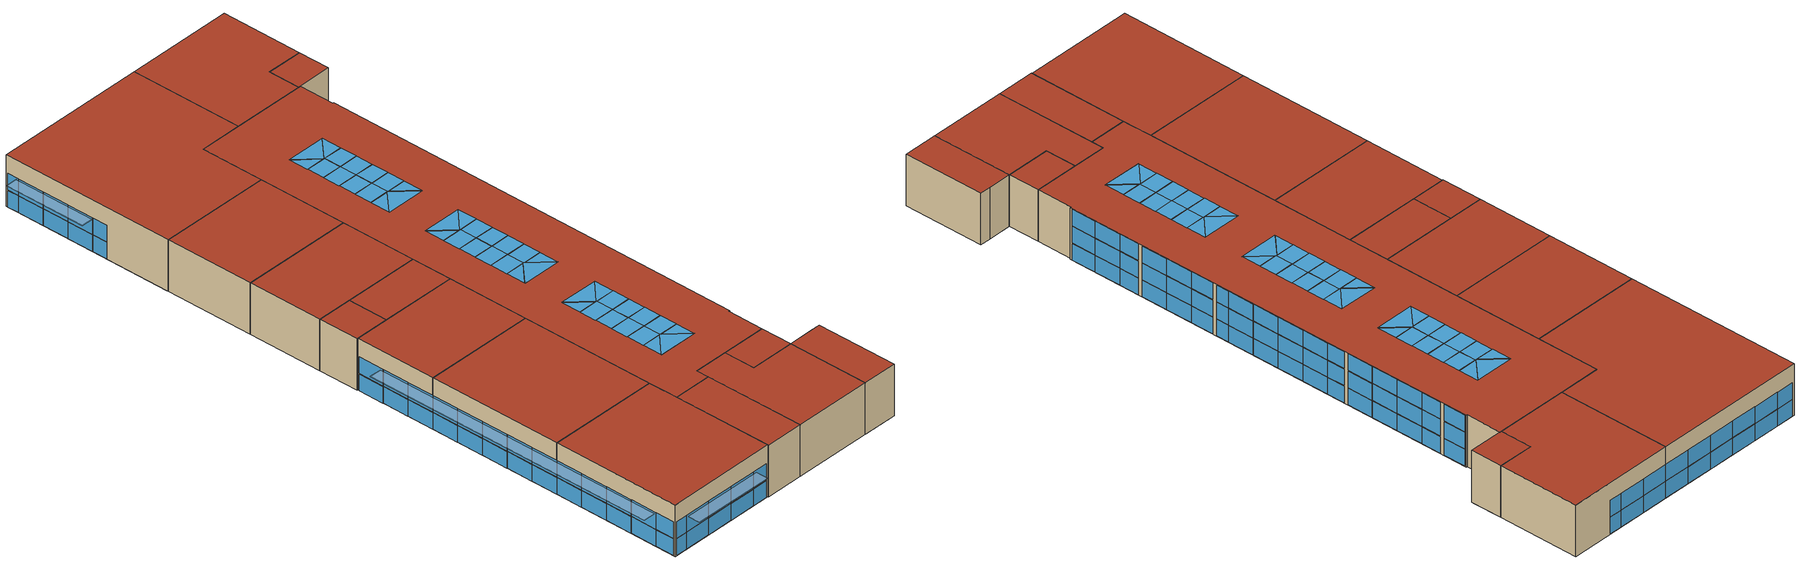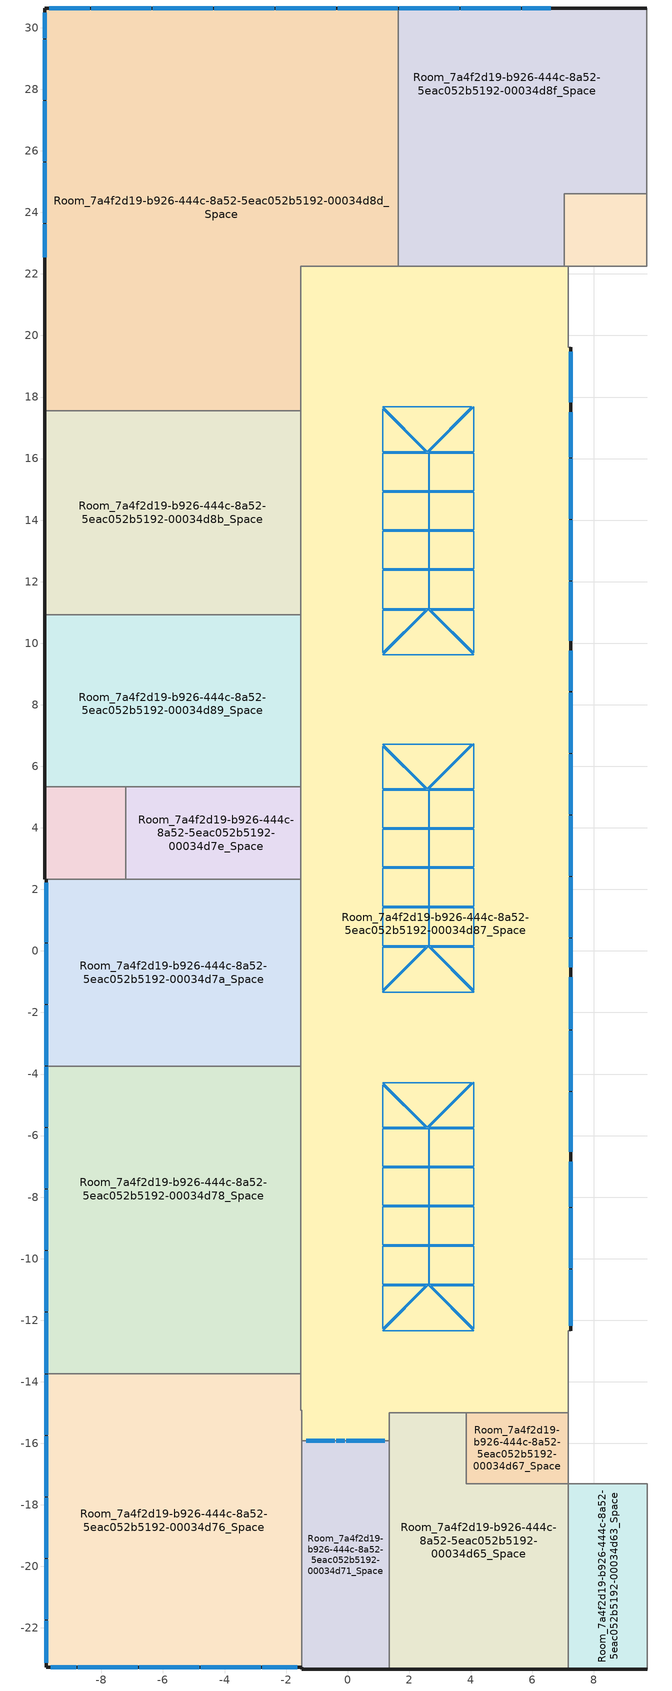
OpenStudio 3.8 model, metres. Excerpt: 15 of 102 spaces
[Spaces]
Room_7a4f2d19-b926-444c-8a52-5eac052b5192-00034d63_Space
 floor to Room_a79add17-780f-499e-a863-104a9aa9c91e-0003483b_Space: 7.24,-17.32 7.24,-23.33 7.17,-23.33 7.17,-17.32 z7.6
 floor to Room_a79add17-780f-499e-a863-104a9aa9c91e-00034839_Space: 9.74,-17.32 9.74,-23.33 7.24,-23.33 7.24,-17.32 z7.6
 wall outside: 7.17,-23.33 9.74,-23.33 z7.6:11.4
 wall to Room_7a4f2d19-b926-444c-8a52-5eac052b5192-00034d65_Space: 7.17,-17.32 7.17,-23.33 z7.6:11.4
 wall to Room_743f5bbc-171d-429b-9814-74ba7d31f499-00066564_Space: 9.74,-23.33 9.74,-17.32 z7.6:11.4
 wall to Room_743f5bbc-171d-429b-9814-74ba7d31f499-0006655d_Space: 9.74,-17.32 8.94,-17.32 z7.6:11.4
 wall to Room_743f5bbc-171d-429b-9814-74ba7d31f499-0006654f_Space: 8.94,-17.32 7.17,-17.32 z7.6:11.4
 roof outside: 7.17,-17.32 7.17,-23.33 9.74,-23.33 9.74,-17.32 z11.4
Room_7a4f2d19-b926-444c-8a52-5eac052b5192-00034d65_Space
 floor to Room_a79add17-780f-499e-a863-104a9aa9c91e-0003483b_Space: 7.17,-17.32 7.17,-23.33 1.35,-23.33 1.35,-15 3.85,-15 3.85,-17.32 z7.6
 wall outside: 1.35,-23.33 7.17,-23.33 z7.6:11.4
 wall to Room_7a4f2d19-b926-444c-8a52-5eac052b5192-00034d67_Space: 7.17,-17.32 3.85,-17.32 3.85,-15 z7.6:11.4
 wall to Room_7a4f2d19-b926-444c-8a52-5eac052b5192-00034d87_Space: 3.85,-15 1.35,-15 1.35,-15.92 z7.6:11.4
 wall to Room_7a4f2d19-b926-444c-8a52-5eac052b5192-00034d71_Space: 1.35,-15.92 1.35,-23.33 z7.6:11.4
 roof outside: 1.35,-15 1.35,-23.33 7.17,-23.33 7.17,-17.32 3.85,-17.32 3.85,-15 z11.4
Room_7a4f2d19-b926-444c-8a52-5eac052b5192-00034d67_Space
 floor to Room_a79add17-780f-499e-a863-104a9aa9c91e-0003483d_Space: 7.17,-15 7.17,-17.32 3.85,-17.32 3.85,-15 z7.6
 wall to Room_743f5bbc-171d-429b-9814-74ba7d31f499-0006654f_Space: 7.17,-17.32 7.17,-15 z7.6:11.4
 wall to Room_7a4f2d19-b926-444c-8a52-5eac052b5192-00034d87_Space: 7.17,-15 3.85,-15 z7.6:11.4
 roof outside: 3.85,-15 3.85,-17.32 7.17,-17.32 7.17,-15 z11.4
Room_7a4f2d19-b926-444c-8a52-5eac052b5192-00034d71_Space
 floor to Room_a79add17-780f-499e-a863-104a9aa9c91e-00034841_Space: 1.35,-15.92 1.35,-23.33 -1.49,-23.33 -1.49,-15.92 z7.6
 wall outside: -1.49,-23.28 -1.49,-23.33 1.35,-23.33 z7.6:11.4
 wall to Room_7a4f2d19-b926-444c-8a52-5eac052b5192-00034d87_Space: 1.35,-15.92 -1.49,-15.92 z7.6:11.4
 wall to Room_7a4f2d19-b926-444c-8a52-5eac052b5192-00034d76_Space: -1.49,-15.92 -1.49,-23.28 z7.6:11.4
 window inside: 1.2,-15.92 -0.04,-15.92 / -0.09,-15.92 -0.37,-15.92 z7.65:9.73; 1.2,-15.92 -0.04,-15.92 / -0.42,-15.92 -1.34,-15.92 / -0.09,-15.92 -0.37,-15.92 z9.78:9.97; 1.2,-15.92 -0.04,-15.92 / -0.09,-15.92 -0.37,-15.92 / -0.42,-15.92 -1.34,-15.92 z10.02:11.35; -0.42,-15.92 -1.34,-15.92 z7.6:9.73
 roof outside: -1.49,-15.92 -1.49,-23.33 1.35,-23.33 1.35,-15.92 z11.4
Room_7a4f2d19-b926-444c-8a52-5eac052b5192-00034d76_Space
 floor to Room_a79add17-780f-499e-a863-104a9aa9c91e-0003484e_Space: -1.52,-13.74 -1.52,-14.93 -1.49,-14.93 -1.49,-23.28 -9.8,-23.28 -9.8,-13.74 z7.6
 wall outside: -9.8,-13.74 -9.8,-23.28 -1.49,-23.28 z7.6:11.4
 wall to Room_7a4f2d19-b926-444c-8a52-5eac052b5192-00034d87_Space: -1.49,-15.92 -1.49,-14.93 -1.52,-14.93 -1.52,-13.74 z7.6:11.4
 wall to Room_7a4f2d19-b926-444c-8a52-5eac052b5192-00034d78_Space: -1.52,-13.74 -9.8,-13.74 z7.6:11.4
 window: -9.8,-13.76 -9.8,-15.71 / -9.8,-15.76 -9.8,-17.71 / -9.8,-17.76 -9.8,-19.71 / -9.8,-19.76 -9.8,-21.71 / -9.8,-21.76 -9.8,-23.13 / -9.65,-23.28 -8.82,-23.28 / -8.77,-23.28 -6.82,-23.28 / -6.77,-23.28 -4.82,-23.28 / -4.77,-23.28 -2.82,-23.28 / -2.77,-23.28 -1.64,-23.28 z7.62:8.83; -9.8,-13.76 -9.8,-15.71 / -9.8,-15.76 -9.8,-17.71 / -9.8,-17.76 -9.8,-19.71 / -9.8,-19.76 -9.8,-21.71 / -9.8,-21.76 -9.8,-23.13 / -9.65,-23.28 -8.82,-23.28 / -8.77,-23.28 -6.82,-23.28 / -6.77,-23.28 -4.82,-23.28 / -4.77,-23.28 -2.82,-23.28 / -2.77,-23.28 -1.64,-23.28 z8.88:10.1
 roof outside: -9.8,-13.74 -9.8,-23.28 -1.49,-23.28 -1.49,-14.93 -1.52,-14.93 -1.52,-13.74 z11.4
Room_7a4f2d19-b926-444c-8a52-5eac052b5192-00034d78_Space
 floor to Room_a79add17-780f-499e-a863-104a9aa9c91e-00034850_Space: -1.52,-3.74 -1.52,-11.74 -9.8,-11.74 -9.8,-3.74 z7.6
 floor to Room_a79add17-780f-499e-a863-104a9aa9c91e-0003484e_Space: -1.52,-11.74 -1.52,-13.74 -9.8,-13.74 -9.8,-11.74 z7.6
 wall outside: -9.8,-3.74 -9.8,-13.74 z7.6:11.4
 wall to Room_7a4f2d19-b926-444c-8a52-5eac052b5192-00034d7a_Space: -1.52,-3.74 -9.8,-3.74 z7.6:11.4
 wall to Room_7a4f2d19-b926-444c-8a52-5eac052b5192-00034d87_Space: -1.52,-13.74 -1.52,-3.74 z7.6:11.4
 window: -9.8,-3.76 -9.8,-5.71 / -9.8,-5.76 -9.8,-7.71 / -9.8,-7.76 -9.8,-9.71 / -9.8,-9.76 -9.8,-11.71 / -9.8,-11.76 -9.8,-13.71 z7.62:8.83; -9.8,-3.76 -9.8,-5.71 / -9.8,-5.76 -9.8,-7.71 / -9.8,-7.76 -9.8,-9.71 / -9.8,-9.76 -9.8,-11.71 / -9.8,-11.76 -9.8,-13.71 z8.88:10.1
 roof outside: -9.8,-3.74 -9.8,-13.74 -1.52,-13.74 -1.52,-3.74 z11.4
Room_7a4f2d19-b926-444c-8a52-5eac052b5192-00034d7a_Space
 floor to Room_a79add17-780f-499e-a863-104a9aa9c91e-00034850_Space: -1.52,2.33 -1.52,-3.74 -9.8,-3.74 -9.8,2.33 z7.6
 wall outside: -9.8,2.33 -9.8,-3.74 z7.6:11.4
 wall to Room_7a4f2d19-b926-444c-8a52-5eac052b5192-00034d87_Space: -1.52,-3.74 -1.52,2.33 z7.6:11.4
 wall to Room_7a4f2d19-b926-444c-8a52-5eac052b5192-00034d7e_Space: -1.52,2.33 -7.22,2.33 z7.6:11.4
 wall to Room_7a4f2d19-b926-444c-8a52-5eac052b5192-00034d7c_Space: -7.22,2.33 -9.8,2.33 z7.6:11.4
 window: -9.8,2.21 -9.8,0.29 / -9.8,0.24 -9.8,-1.71 / -9.8,-1.76 -9.8,-3.71 z7.62:8.83; -9.8,2.21 -9.8,0.29 / -9.8,0.24 -9.8,-1.71 / -9.8,-1.76 -9.8,-3.71 z8.88:10.1
 roof outside: -9.8,2.33 -9.8,-3.74 -1.52,-3.74 -1.52,2.33 z11.4
Room_7a4f2d19-b926-444c-8a52-5eac052b5192-00034d7c_Space
 floor to Room_a79add17-780f-499e-a863-104a9aa9c91e-00034850_Space: -7.22,5.33 -7.22,2.33 -9.85,2.33 -9.85,5.33 z7.6
 wall outside: -9.85,5.33 -9.85,2.33 -9.8,2.33 z7.6:11.4
 wall to Room_7a4f2d19-b926-444c-8a52-5eac052b5192-00034d89_Space: -7.22,5.33 -9.85,5.33 z7.6:11.4
 wall to Room_7a4f2d19-b926-444c-8a52-5eac052b5192-00034d7e_Space: -7.22,2.33 -7.22,5.33 z7.6:11.4
 roof outside: -9.85,5.33 -9.85,2.33 -7.22,2.33 -7.22,5.33 z11.4
Room_7a4f2d19-b926-444c-8a52-5eac052b5192-00034d7e_Space
 floor to Room_a79add17-780f-499e-a863-104a9aa9c91e-00034852_Space: -1.52,5.33 -1.52,2.33 -7.02,2.33 -7.02,5.33 z7.6
 floor to Room_a79add17-780f-499e-a863-104a9aa9c91e-00034850_Space: -7.02,5.33 -7.02,2.33 -7.22,2.33 -7.22,5.33 z7.6
 wall to Room_7a4f2d19-b926-444c-8a52-5eac052b5192-00034d87_Space: -1.52,2.33 -1.52,5.33 z7.6:11.4
 wall to Room_7a4f2d19-b926-444c-8a52-5eac052b5192-00034d89_Space: -1.52,5.33 -7.22,5.33 z7.6:11.4
 roof outside: -7.22,5.33 -7.22,2.33 -1.52,2.33 -1.52,5.33 z11.4
Room_7a4f2d19-b926-444c-8a52-5eac052b5192-00034d87_Space
 floor to Room_a79add17-780f-499e-a863-104a9aa9c91e-0003489e_Space: 7.17,22.26 7.17,19.62 7.24,19.62 7.24,17.67 -1.52,17.67 -1.52,22.26 z7.6
 floor to Room_a79add17-780f-499e-a863-104a9aa9c91e-0003483f_Space: 7.24,17.67 7.24,-12.34 7.17,-12.34 7.17,-15 1.35,-15 1.35,-15.92 -1.49,-15.92 -1.49,-14.93 -1.52,-14.93 -1.52,17.67 z7.6
 wall outside: 7.24,-12.34 7.24,19.62 z7.6:11.4
 wall to Room_743f5bbc-171d-429b-9814-74ba7d31f499-0006654f_Space: 7.17,-15 7.17,-12.34 7.24,-12.34 z7.6:11.4
 wall to Room_7a4f2d19-b926-444c-8a52-5eac052b5192-00034da4_Space: 7.24,19.62 7.17,19.62 7.17,22.26 z7.6:11.4
 wall to Room_7a4f2d19-b926-444c-8a52-5eac052b5192-00034d91_Space: 7.17,22.26 7.04,22.26 z7.6:11.4
 wall to Room_7a4f2d19-b926-444c-8a52-5eac052b5192-00034d8f_Space: 7.04,22.26 1.65,22.26 z7.6:11.4
 wall to Room_7a4f2d19-b926-444c-8a52-5eac052b5192-00034d8d_Space: 1.65,22.26 -1.52,22.26 -1.52,17.56 z7.6:11.4
 wall to Room_7a4f2d19-b926-444c-8a52-5eac052b5192-00034d8b_Space: -1.52,17.56 -1.52,10.93 z7.6:11.4
 wall to Room_7a4f2d19-b926-444c-8a52-5eac052b5192-00034d89_Space: -1.52,10.93 -1.52,5.33 z7.6:11.4
 window: 7.24,-12.19 7.24,-10.36 / 7.24,-10.31 7.24,-8.36 / 7.24,-8.31 7.24,-6.85 / 7.24,-6.52 7.24,-4.6 / 7.24,-4.55 7.24,-2.6 / 7.24,-2.55 7.24,-0.85 / 7.24,-0.53 7.24,0.4 / 7.24,0.45 7.24,2.4 / 7.24,2.45 7.24,4.4 / 7.24,4.45 7.24,6.4 / 7.24,6.45 7.24,8.4 / 7.24,8.45 7.24,9.75 / 7.24,10.07 7.24,12 / 7.24,12.05 7.24,14 / 7.24,14.05 7.24,16 / 7.24,16.05 7.24,17.51 / 7.24,17.84 7.24,19.47 z7.62:8.83; 7.24,-12.19 7.24,-10.36 / 7.24,-10.31 7.24,-8.36 / 7.24,-8.31 7.24,-6.85 / 7.24,-6.52 7.24,-4.6 / 7.24,-4.55 7.24,-2.6 / 7.24,-2.55 7.24,-0.85 / 7.24,-0.53 7.24,0.4 / 7.24,0.45 7.24,2.4 / 7.24,2.45 7.24,4.4 / 7.24,4.45 7.24,6.4 / 7.24,6.45 7.24,8.4 / 7.24,8.45 7.24,9.75 / 7.24,10.07 7.24,12 / 7.24,12.05 7.24,14 / 7.24,14.05 7.24,16 / 7.24,16.05 7.24,17.51 / 7.24,17.84 7.24,19.47 z8.88:10.1; 7.24,-12.19 7.24,-10.36 / 7.24,-10.31 7.24,-8.36 / 7.24,-8.31 7.24,-6.85 / 7.24,-6.52 7.24,-4.6 / 7.24,-4.55 7.24,-2.6 / 7.24,-2.55 7.24,-0.85 / 7.24,-0.53 7.24,0.4 / 7.24,0.45 7.24,2.4 / 7.24,2.45 7.24,4.4 / 7.24,4.45 7.24,6.4 / 7.24,6.45 7.24,8.4 / 7.24,8.45 7.24,9.75 / 7.24,10.07 7.24,12 / 7.24,12.05 7.24,14 / 7.24,14.05 7.24,16 / 7.24,16.05 7.24,17.51 / 7.24,17.84 7.24,19.47 z10.14:11.36
 roof outside: -1.52,22.26 -1.52,-14.93 -1.49,-14.93 -1.49,-15.92 1.35,-15.92 1.35,-15 7.17,-15 7.17,-12.34 7.24,-12.34 7.24,19.62 7.17,19.62 7.17,22.26 z11.4
 skylight: 1.14,12.37 1.14,11.12 2.63,11.12 2.63,12.37 z11.4; 1.14,14.91 1.14,13.69 2.63,13.69 2.63,14.91 z11.4; 1.14,13.64 1.14,12.42 2.63,12.42 2.63,13.64 z11.4; 1.14,16.18 1.14,14.96 2.63,14.96 2.63,16.18 z11.4; 1.14,11.07 1.14,9.68 2.54,11.07 z11.4; 2.66,16.18 2.66,14.96 4.1,14.96 4.1,16.18 z11.4; 2.66,13.64 2.66,12.42 4.1,12.42 4.1,13.64 z11.4; 2.66,14.91 2.66,13.69 4.1,13.69 4.1,14.91 z11.4; 2.66,12.37 2.66,11.12 4.1,11.12 4.1,12.37 z11.4; 2.63,16.23 4.1,16.23 4.1,17.69 z11.4; 2.7,11.07 4.1,9.68 4.1,11.07 z11.4; 1.14,17.62 1.14,16.23 2.54,16.23 z11.4; 1.14,1.41 1.14,0.16 2.63,0.16 2.63,1.41 z11.4; 1.14,3.95 1.14,2.73 2.63,2.73 2.63,3.95 z11.4; 1.14,2.68 1.14,1.46 2.63,1.46 2.63,2.68 z11.4; 1.14,5.22 1.14,4 2.63,4 2.63,5.22 z11.4; 1.14,0.11 1.14,-1.28 2.54,0.11 z11.4; 2.66,5.22 2.66,4 4.1,4 4.1,5.22 z11.4; 2.66,2.68 2.66,1.46 4.1,1.46 4.1,2.68 z11.4; 2.66,3.95 2.66,2.73 4.1,2.73 4.1,3.95 z11.4; 2.66,1.41 2.66,0.16 4.1,0.16 4.1,1.41 z11.4; 2.63,5.27 4.1,5.27 4.1,6.73 z11.4; 2.7,0.11 4.1,-1.28 4.1,0.11 z11.4; 1.14,6.66 1.14,5.27 2.54,5.27 z11.4; 1.14,-9.59 1.14,-10.84 2.63,-10.84 2.63,-9.59 z11.4; 1.14,-7.05 1.14,-8.27 2.63,-8.27 2.63,-7.05 z11.4; 1.14,-8.32 1.14,-9.54 2.63,-9.54 2.63,-8.32 z11.4; 1.14,-5.78 1.14,-7 2.63,-7 2.63,-5.78 z11.4; 1.14,-10.89 1.14,-12.28 2.54,-10.89 z11.4; 2.66,-5.78 2.66,-7 4.1,-7 4.1,-5.78 z11.4; 2.66,-8.32 2.66,-9.54 4.1,-9.54 4.1,-8.32 z11.4; 2.66,-7.05 2.66,-8.27 4.1,-8.27 4.1,-7.05 z11.4; 2.66,-9.59 2.66,-10.84 4.1,-10.84 4.1,-9.59 z11.4; 2.63,-5.73 4.1,-5.73 4.1,-4.27 z11.4; 2.7,-10.89 4.1,-12.28 4.1,-10.89 z11.4; 1.14,-4.34 1.14,-5.73 2.54,-5.73 z11.4; 1.14,9.63 4.11,9.62 2.62,11.11 z11.4; 1.14,9.63 1.14,9.62 4.11,9.62 z11.4; 1.14,17.68 2.59,16.22 4.04,17.68 z11.4; 2.62,0.15 4.11,-1.34 4.11,-1.33 z11.4; 1.14,-1.33 4.11,-1.34 2.62,0.15 z11.4; 1.14,-1.33 1.14,-1.34 4.11,-1.34 z11.4; 1.14,6.72 2.59,5.26 4.04,6.72 z11.4; 2.62,-10.85 4.11,-12.34 4.11,-12.33 z11.4; 1.14,-12.33 4.11,-12.34 2.62,-10.85 z11.4; 1.14,-12.33 1.14,-12.34 4.11,-12.34 z11.4; 1.14,-4.28 2.59,-5.74 4.04,-4.28 z11.4
Room_7a4f2d19-b926-444c-8a52-5eac052b5192-00034d89_Space
 floor to Room_a79add17-780f-499e-a863-104a9aa9c91e-00034862_Space: -1.52,10.93 -1.52,10.63 -9.85,10.63 -9.85,10.93 z7.6
 floor to Room_a79add17-780f-499e-a863-104a9aa9c91e-00034854_Space: -1.52,10.63 -1.52,5.43 -9.85,5.43 -9.85,10.63 z7.6
 floor to Room_a79add17-780f-499e-a863-104a9aa9c91e-00034852_Space: -1.52,5.43 -1.52,5.33 -7.02,5.33 -7.02,5.43 z7.6
 floor to Room_a79add17-780f-499e-a863-104a9aa9c91e-00034850_Space: -7.02,5.43 -7.02,5.33 -9.85,5.33 -9.85,5.43 z7.6
 wall outside: -9.85,10.93 -9.85,5.33 z7.6:11.4
 wall to Room_7a4f2d19-b926-444c-8a52-5eac052b5192-00034d8b_Space: -1.52,10.93 -9.85,10.93 z7.6:11.4
 roof outside: -9.85,10.93 -9.85,5.33 -1.52,5.33 -1.52,10.93 z11.4
Room_7a4f2d19-b926-444c-8a52-5eac052b5192-00034d8b_Space
 floor to Room_a79add17-780f-499e-a863-104a9aa9c91e-00034862_Space: -1.52,17.56 -1.52,10.93 -9.85,10.93 -9.85,17.56 z7.6
 wall outside: -9.85,17.56 -9.85,10.93 z7.6:11.4
 wall to Room_7a4f2d19-b926-444c-8a52-5eac052b5192-00034d8d_Space: -1.52,17.56 -9.85,17.56 z7.6:11.4
 roof outside: -9.85,17.56 -9.85,10.93 -1.52,10.93 -1.52,17.56 z11.4
Room_7a4f2d19-b926-444c-8a52-5eac052b5192-00034d8d_Space
 floor to Room_a79add17-780f-499e-a863-104a9aa9c91e-0003489e_Space: 1.65,22.41 1.65,22.26 -1.52,22.26 -1.52,22.41 z7.6
 floor to Room_a79add17-780f-499e-a863-104a9aa9c91e-00034864_Space: 1.65,30.64 1.65,22.41 -1.52,22.41 -1.52,17.67 -9.85,17.67 -9.85,30.64 z7.6
 floor to Room_a79add17-780f-499e-a863-104a9aa9c91e-00034862_Space: -1.52,17.67 -1.52,17.56 -9.85,17.56 -9.85,17.67 z7.6
 wall outside: 1.65,30.64 -9.85,30.64 -9.85,17.56 z7.6:11.4
 wall to Room_7a4f2d19-b926-444c-8a52-5eac052b5192-00034d8f_Space: 1.65,22.26 1.65,30.64 z7.6:11.4
 window: 1.62,30.64 -0.33,30.64 / -0.38,30.64 -2.33,30.64 / -2.38,30.64 -4.33,30.64 / -4.38,30.64 -6.33,30.64 / -6.38,30.64 -8.33,30.64 / -8.38,30.64 -9.7,30.64 / -9.85,30.49 -9.85,29.67 / -9.85,27.62 -9.85,25.67 / -9.85,25.62 -9.85,23.67 / -9.85,23.62 -9.85,22.53 / -9.85,29.62 -9.85,27.67 z7.62:8.83; 1.62,30.64 -0.33,30.64 / -0.38,30.64 -2.33,30.64 / -2.38,30.64 -4.33,30.64 / -4.38,30.64 -6.33,30.64 / -6.38,30.64 -8.33,30.64 / -8.38,30.64 -9.7,30.64 / -9.85,30.49 -9.85,29.67 / -9.85,27.62 -9.85,25.67 / -9.85,25.62 -9.85,23.67 / -9.85,23.62 -9.85,22.53 / -9.85,29.62 -9.85,27.67 z8.88:10.1
 roof outside: -9.85,30.64 -9.85,17.56 -1.52,17.56 -1.52,22.26 1.65,22.26 1.65,30.64 z11.4
Room_7a4f2d19-b926-444c-8a52-5eac052b5192-00034d8f_Space
 floor to Room_f6fcc905-8d54-487d-ba6b-f29c2dbf5b18-0006671b_Space: 8.51,26.86 8.51,24.61 8.11,24.61 8.11,26.86 z7.6
 floor to Room_a79add17-780f-499e-a863-104a9aa9c91e-00034887_Space: 9.71,30.64 9.71,26.86 8.41,26.86 8.41,30.64 z7.6
 floor to Room_a79add17-780f-499e-a863-104a9aa9c91e-00034883_Space: 9.71,26.86 9.71,24.61 8.51,24.61 8.51,26.86 z7.6
 floor to Room_a79add17-780f-499e-a863-104a9aa9c91e-0003489e_Space: 7.04,24.61 7.04,22.26 1.65,22.26 1.65,22.41 4.74,22.41 4.74,24.61 z7.6
 floor to Room_a79add17-780f-499e-a863-104a9aa9c91e-00034881_Space: 8.11,26.86 8.11,24.61 4.74,24.61 4.74,26.86 z7.6
 floor to Room_a79add17-780f-499e-a863-104a9aa9c91e-0003487f_Space: 8.41,30.64 8.41,26.86 4.74,26.86 4.74,22.41 1.94,22.41 1.94,30.64 z7.6
 floor to Room_a79add17-780f-499e-a863-104a9aa9c91e-00034864_Space: 1.94,30.64 1.94,22.41 1.65,22.41 1.65,30.64 z7.6
 wall outside: 9.71,30.64 1.65,30.64 z7.6:11.4
 wall to Room_7a4f2d19-b926-444c-8a52-5eac052b5192-00034d93_Space: 9.71,24.61 9.71,30.64 z7.6:11.4
 wall to Room_7a4f2d19-b926-444c-8a52-5eac052b5192-00034d91_Space: 7.04,22.26 7.04,24.61 9.71,24.61 z7.6:11.4
 window: 6.6,30.64 5.67,30.64 / 5.62,30.64 3.67,30.64 / 3.62,30.64 1.67,30.64 z7.62:8.83; 6.6,30.64 5.67,30.64 / 5.62,30.64 3.67,30.64 / 3.62,30.64 1.67,30.64 z8.88:10.1
 roof outside: 1.65,30.64 1.65,22.26 7.04,22.26 7.04,24.61 9.71,24.61 9.71,30.64 z11.4
Room_7a4f2d19-b926-444c-8a52-5eac052b5192-00034d91_Space
 floor to Room_a79add17-780f-499e-a863-104a9aa9c91e-0003489e_Space: 9.71,22.41 9.71,22.26 7.04,22.26 7.04,22.41 z7.6
 floor to Room_a79add17-780f-499e-a863-104a9aa9c91e-00034885_Space: 9.71,24.61 9.71,22.41 7.04,22.41 7.04,24.61 z7.6
 wall to Room_7a4f2d19-b926-444c-8a52-5eac052b5192-00034da4_Space: 7.17,22.26 9.71,22.26 z7.6:11.4
 wall to Room_7a4f2d19-b926-444c-8a52-5eac052b5192-00034d93_Space: 9.71,22.26 9.71,24.61 z7.6:11.4
 roof outside: 7.04,24.61 7.04,22.26 9.71,22.26 9.71,24.61 z11.4
shading: -8.85,-24.39 -2.75,-24.39 / -2.75,-24.39 -2.75,-23.44 / -2.75,-23.44 -8.85,-23.44 / -8.85,-23.44 -8.85,-24.39 / -10.89,0.31 -10.89,-21.79 / -10.89,-21.79 -9.94,-21.79 / -9.94,-21.79 -9.94,0.31 / -9.94,0.31 -10.89,0.31 / -10.89,29.64 -10.89,23.54 / -10.89,23.54 -9.94,23.54 / -9.94,23.54 -9.94,29.64 / -9.94,29.64 -10.89,29.64 z10.14:10.15; -2.75,-23.44 -2.75,-24.39 -8.85,-24.39 -8.85,-23.44 z10.14; -8.85,-23.44 -8.85,-24.39 -2.75,-24.39 -2.75,-23.44 z10.15; -9.94,0.31 -9.94,-21.79 -10.89,-21.79 -10.89,0.31 z10.14; -10.89,0.31 -10.89,-21.79 -9.94,-21.79 -9.94,0.31 z10.15; -9.94,29.64 -9.94,23.54 -10.89,23.54 -10.89,29.64 z10.14; -10.89,29.64 -10.89,23.54 -9.94,23.54 -9.94,29.64 z10.15
[Building]
Model 1: Default Construction Set=Default Generic Construction Set
[WindowMaterial:Glazing] Optical Data Type=SpectralAverage; Thickness {m}=0.006; Infrared Transmittance at Normal Incidence=0; Front Side Infrared Hemispherical Emissivity=0.84; Conductivity {W/m-K}=1; Dirt Correction Factor for Solar and Visible Transmittance=1; Solar Diffusing=No
Name | Solar Transmittance at Normal Incidence | Front Side Solar Reflectance at Normal Incidence | Back Side Solar Reflectance at Normal Incidence | Visible Transmittance at Normal Incidence | Front Side Visible Reflectance at Normal Incidence | Back Side Visible Reflectance at Normal Incidence | Back Side Infrared Hemispherical Emissivity
Generic Clear Glass | 0.77 | 0.07 | 0.07 | 0.88 | 0.08 | 0.08 | 0.84
Generic Low-e Glass | 0.45 | 0.36 | 0.36 | 0.71 | 0.21 | 0.21 | 0.047
[Material]
Name | Roughness | Thickness {m} | Conductivity {W/m-K} | Density {kg/m3} | Specific Heat {J/kg-K} | Thermal Absorptance | Solar Absorptance | Visible Absorptance
Generic Acoustic Tile | MediumSmooth | 0.02 | 0.06 | 368 | 590 | 0.9 | 0.2 | 0.2
Generic 25mm Wood | MediumSmooth | 0.0254 | 0.15 | 608 | 1630 | 0.9 | 0.5 | 0.5
Generic 50mm Insulation | MediumRough | 0.05 | 0.03 | 43 | 1210 | 0.9 | 0.7 | 0.7
Generic HW Concrete | MediumRough | 0.2 | 1.95 | 2240 | 900 | 0.9 | 0.8 | 0.8
Generic Painted Metal | Smooth | 0.0015 | 45 | 7690 | 410 | 0.9 | 0.5 | 0.5
Generic Brick | MediumRough | 0.1 | 0.9 | 1920 | 790 | 0.9 | 0.65 | 0.65
Generic Ceiling Air Gap | Smooth | 0.1 | 0.556 | 1.28 | 1000 | 0.9 | 0.7 | 0.7
Generic Wall Air Gap | Smooth | 0.1 | 0.667 | 1.28 | 1000 | 0.9 | 0.7 | 0.7
Generic Roof Membrane | MediumRough | 0.01 | 0.16 | 1120 | 1460 | 0.9 | 0.65 | 0.65
Generic 25mm Insulation | MediumRough | 0.025 | 0.03 | 43 | 1210 | 0.9 | 0.7 | 0.7
Generic LW Concrete | MediumRough | 0.1 | 0.53 | 1280 | 840 | 0.9 | 0.8 | 0.8
Generic Gypsum Board | MediumSmooth | 0.0127 | 0.16 | 800 | 1090 | 0.9 | 0.5 | 0.5
Material 1 | Smooth | 0.1 | 0.1 | 0.1 | 1400 |  | 0.65 | 0.65
[WindowMaterial:Gas]
Generic Window Air Gap: Gas Type=Air; Thickness {m}=0.0127
[Construction]
Generic Roof: Generic Roof Membrane, Generic 50mm Insulation, Generic LW Concrete, Generic Ceiling Air Gap, Generic Acoustic Tile
Generic Double Pane: Generic Low-e Glass, Generic Window Air Gap, Generic Clear Glass
Generic Underground Wall: Generic 50mm Insulation, Generic HW Concrete, Generic Wall Air Gap, Generic Gypsum Board
Generic Interior Door: Generic 25mm Wood
Generic Interior Floor: Generic Acoustic Tile, Generic Ceiling Air Gap, Generic LW Concrete
Generic Interior Wall: Generic Gypsum Board, Generic Wall Air Gap, Generic Gypsum Board
Generic Shade: Material 1
Generic Exterior Wall: Generic Brick, Generic LW Concrete, Generic 50mm Insulation, Generic Wall Air Gap, Generic Gypsum Board
Generic Interior Ceiling: Generic LW Concrete, Generic Ceiling Air Gap, Generic Acoustic Tile
Generic Underground Roof: Generic 50mm Insulation, Generic HW Concrete, Generic Ceiling Air Gap, Generic Acoustic Tile
Generic Exterior Door: Generic Painted Metal, Generic 25mm Insulation, Generic Painted Metal
Generic Ground Slab: Generic 50mm Insulation, Generic HW Concrete
Generic Single Pane: Generic Clear Glass
Generic Exposed Floor: Generic Painted Metal, Generic Ceiling Air Gap, Generic 50mm Insulation, Generic LW Concrete
[DefaultConstructionSet]
Default Generic Construction Set: Default Exterior Surface Constructions=Default Surface Constructions 2; Default Interior Surface Constructions=Default Surface Constructions 1; Default Ground Contact Surface Constructions=Default Surface Constructions 3; Default Exterior SubSurface Constructions=Default Sub Surface Constructions 2; Default Interior SubSurface Constructions=Default Sub Surface Constructions 1; Space Shading Construction=Generic Shade; Adiabatic Surface Construction=Generic Interior Wall
[DefaultSurfaceConstructions]
Name | Floor Construction | Wall Construction | Roof Ceiling Construction
Default Surface Constructions 1 | Generic Interior Floor | Generic Interior Wall | Generic Interior Ceiling
Default Surface Constructions 2 | Generic Exposed Floor | Generic Exterior Wall | Generic Roof
Default Surface Constructions 3 | Generic Ground Slab | Generic Underground Wall | Generic Underground Roof
[DefaultSubSurfaceConstructions]
Name | Fixed Window Construction | Operable Window Construction | Door Construction | Glass Door Construction | Overhead Door Construction | Skylight Construction
Default Sub Surface Constructions 1 | Generic Single Pane | Generic Single Pane | Generic Interior Door | Generic Single Pane | Generic Interior Door | Generic Single Pane
Default Sub Surface Constructions 2 | Generic Double Pane | Generic Double Pane | Generic Exterior Door | Generic Double Pane | Generic Exterior Door | Generic Double Pane
[Space] Default Construction Set=Default Generic Construction Set; Building Story=03 - Floor
Name | Thermal Zone
Room_7a4f2d19-b926-444c-8a52-5eac052b5192-00034d63_Space | Room_7a4f2d19-b926-444c-8a52-5eac052b5192-00034d63
Room_7a4f2d19-b926-444c-8a52-5eac052b5192-00034d65_Space | Room_7a4f2d19-b926-444c-8a52-5eac052b5192-00034d65
Room_7a4f2d19-b926-444c-8a52-5eac052b5192-00034d67_Space | Room_7a4f2d19-b926-444c-8a52-5eac052b5192-00034d67
Room_7a4f2d19-b926-444c-8a52-5eac052b5192-00034d71_Space | Room_7a4f2d19-b926-444c-8a52-5eac052b5192-00034d71
Room_7a4f2d19-b926-444c-8a52-5eac052b5192-00034d76_Space | Room_7a4f2d19-b926-444c-8a52-5eac052b5192-00034d76
Room_7a4f2d19-b926-444c-8a52-5eac052b5192-00034d78_Space | Room_7a4f2d19-b926-444c-8a52-5eac052b5192-00034d78
Room_7a4f2d19-b926-444c-8a52-5eac052b5192-00034d7a_Space | Room_7a4f2d19-b926-444c-8a52-5eac052b5192-00034d7a
Room_7a4f2d19-b926-444c-8a52-5eac052b5192-00034d7c_Space | Room_7a4f2d19-b926-444c-8a52-5eac052b5192-00034d7c
Room_7a4f2d19-b926-444c-8a52-5eac052b5192-00034d7e_Space | Room_7a4f2d19-b926-444c-8a52-5eac052b5192-00034d7e
Room_7a4f2d19-b926-444c-8a52-5eac052b5192-00034d87_Space | Room_7a4f2d19-b926-444c-8a52-5eac052b5192-00034d87
Room_7a4f2d19-b926-444c-8a52-5eac052b5192-00034d89_Space | Room_7a4f2d19-b926-444c-8a52-5eac052b5192-00034d89
Room_7a4f2d19-b926-444c-8a52-5eac052b5192-00034d8b_Space | Room_7a4f2d19-b926-444c-8a52-5eac052b5192-00034d8b
Room_7a4f2d19-b926-444c-8a52-5eac052b5192-00034d8d_Space | Room_7a4f2d19-b926-444c-8a52-5eac052b5192-00034d8d
Room_7a4f2d19-b926-444c-8a52-5eac052b5192-00034d8f_Space | Room_7a4f2d19-b926-444c-8a52-5eac052b5192-00034d8f
Room_7a4f2d19-b926-444c-8a52-5eac052b5192-00034d91_Space | Room_7a4f2d19-b926-444c-8a52-5eac052b5192-00034d91
[ThermalZone] Ceiling Height {m}=3.8; Use Ideal Air Loads=No
Name | Volume {m3}
Room_7a4f2d19-b926-444c-8a52-5eac052b5192-00034d63 | 58.8788
Room_7a4f2d19-b926-444c-8a52-5eac052b5192-00034d65 | 154.963
Room_7a4f2d19-b926-444c-8a52-5eac052b5192-00034d67 | 29.1647
Room_7a4f2d19-b926-444c-8a52-5eac052b5192-00034d71 | 80.047
Room_7a4f2d19-b926-444c-8a52-5eac052b5192-00034d76 | 301.221
Room_7a4f2d19-b926-444c-8a52-5eac052b5192-00034d78 | 314.668
Room_7a4f2d19-b926-444c-8a52-5eac052b5192-00034d7a | 190.98
Room_7a4f2d19-b926-444c-8a52-5eac052b5192-00034d7c | 30.0076
Room_7a4f2d19-b926-444c-8a52-5eac052b5192-00034d7e | 64.98
Room_7a4f2d19-b926-444c-8a52-5eac052b5192-00034d87 | 1248.67
Room_7a4f2d19-b926-444c-8a52-5eac052b5192-00034d89 | 177.31
Room_7a4f2d19-b926-444c-8a52-5eac052b5192-00034d8b | 209.964
Room_7a4f2d19-b926-444c-8a52-5eac052b5192-00034d8d | 514.953
Room_7a4f2d19-b926-444c-8a52-5eac052b5192-00034d8f | 233.126
Room_7a4f2d19-b926-444c-8a52-5eac052b5192-00034d91 | 23.8565
[BuildingStory]
03 - Floor
